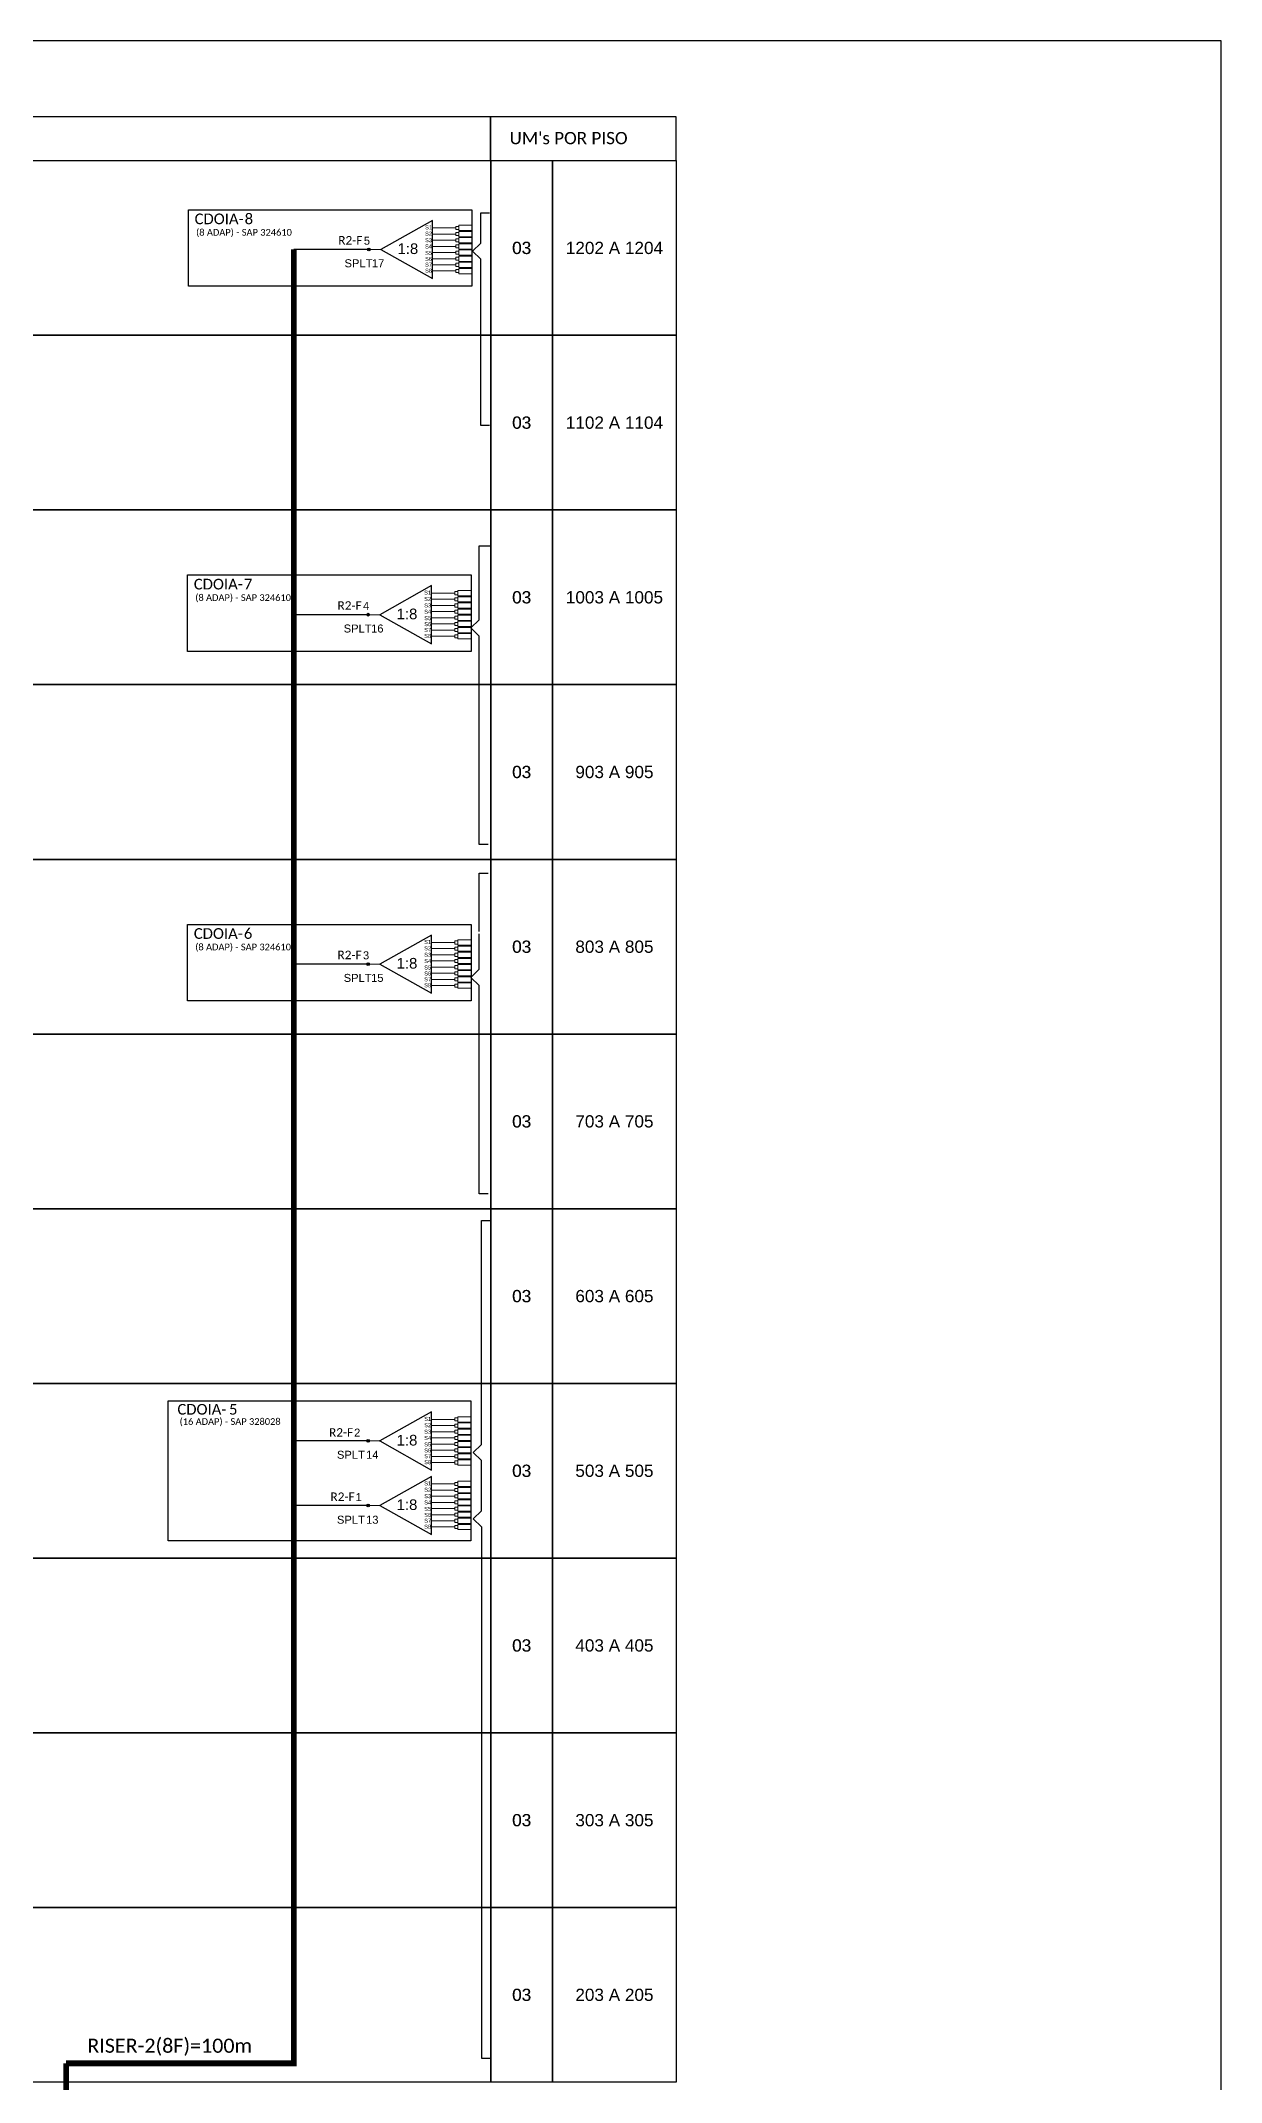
# Model space of a CAD drawing. Extents: x -89 to 1696, y 705 to 1299.
# Drawn here: x 1474.3 to 1695.6, y 916.4 to 1299 of the extents above; entities that cross this region are included whole.
import ezdxf
from ezdxf.enums import TextEntityAlignment as Align

# ---------------------------------------------------------------- set-up
doc = ezdxf.new("R2010")
doc.units = 0
doc.styles.add('ARIAL', font='arial.ttf')
doc.styles.add('WMF-Calibri0', font='calibri.ttf')

# ---------------------------------------------------------------- blocks, each defined once
blk = doc.blocks.new('SPLT_1-8_SC-APC')
at = {"color": 1}
blk.add_lwpolyline([(-7.37, -2.1), (-17.04, -7.55), (-7.37, -13), (-7.37, -2.1)], dxfattribs=at)
at = {"color": 3, "lineweight": 0}
for points in [[(-2.99, -3.51), (-7.37, -3.51)], [(-2.41, -3.02), (-2.41, -4)], [(-2.41, -3.02), (0, -3.02)], [(-7.37, -4.66), (-2.99, -4.66)], [(-7.37, -5.82), (-2.99, -5.82)], [(-7.37, -6.97), (-2.99, -6.97)], [(-2.41, -4), (0, -4)], [(-2.41, -4.17), (-2.41, -5.16)], [(-2.41, -4.17), (0, -4.17)], [(-2.41, -5.16), (0, -5.16)], [(-2.41, -5.32), (-2.41, -6.31)], [(-2.41, -5.32), (0, -5.32)], [(-2.41, -6.31), (0, -6.31)], [(-2.41, -6.48), (-2.41, -7.46)], [(-2.41, -6.48), (0, -6.48)], [(-2.41, -7.46), (0, -7.46)], [(-2.41, -7.63), (-2.41, -8.62)], [(-2.41, -7.63), (0, -7.63)], [(-7.37, -8.12), (-2.99, -8.12)], [(-7.37, -9.28), (-2.99, -9.28)], [(-7.37, -10.43), (-2.99, -10.43)], [(-2.41, -8.62), (0, -8.62)], [(-2.41, -8.78), (-2.41, -9.77)], [(-2.41, -8.78), (0, -8.78)], [(-2.41, -9.77), (0, -9.77)], [(-2.41, -9.94), (-2.41, -10.92)], [(-2.41, -9.94), (0, -9.94)], [(-2.41, -10.92), (0, -10.92)], [(-2.41, -11.09), (-2.41, -12.08)], [(-2.41, -11.09), (0, -11.09)], [(-7.37, -11.58), (-2.99, -11.58)], [(-2.41, -12.08), (0, -12.08)]]:
    blk.add_lwpolyline(points, dxfattribs=at)
for points in [[(-2.99, -3.22), (-2.41, -3.22), (-2.41, -3.8), (-2.99, -3.8)], [(-2.99, -4.38), (-2.41, -4.38), (-2.41, -4.95), (-2.99, -4.95)], [(-2.99, -5.53), (-2.41, -5.53), (-2.41, -6.1), (-2.99, -6.1)], [(-2.99, -6.68), (-2.41, -6.68), (-2.41, -7.26), (-2.99, -7.26)], [(-2.99, -7.84), (-2.41, -7.84), (-2.41, -8.41), (-2.99, -8.41)], [(-2.99, -8.99), (-2.41, -8.99), (-2.41, -9.56), (-2.99, -9.56)], [(-2.99, -10.14), (-2.41, -10.14), (-2.41, -10.72), (-2.99, -10.72)], [(-2.99, -11.3), (-2.41, -11.3), (-2.41, -11.87), (-2.99, -11.87)]]:
    blk.add_lwpolyline(points, close=True, dxfattribs=at)
at = {"color": 1, "lineweight": 0}
blk.add_lwpolyline([(-17.04, -7.55), (-19.26, -7.55)], dxfattribs=at)
at = {"color": 1, "style": 'ARIAL'}
for s, height, p in [('S1', 0.75, (-8.74, -3.78)), ('1:8', 2, (-13.91, -8.4)), ('S2', 0.75, (-8.74, -4.97)), ('S3', 0.75, (-8.74, -6.18)), ('S4', 0.75, (-8.74, -7.36)), ('S5', 0.75, (-8.74, -8.57)), ('S6', 0.75, (-8.74, -9.69)), ('S7', 0.75, (-8.74, -10.78)), ('S8', 0.75, (-8.74, -11.9))]:
    blk.add_text(s, height=height, dxfattribs=at).set_placement(p)

msp = doc.modelspace()

# ---------------------------------------------------------------- hatches: boundary and pattern name
h = msp.add_hatch(color=3)
h.dxf.hatch_style = 1
edge = h.paths.add_edge_path()
edge.add_arc((1535.84, 1259.92), 0.256, 0, 360)
h = msp.add_hatch(color=3)
h.dxf.hatch_style = 1
edge = h.paths.add_edge_path()
edge.add_arc((1535.68, 1191.46), 0.256, 0, 360)
h = msp.add_hatch(color=3)
h.dxf.hatch_style = 1
edge = h.paths.add_edge_path()
edge.add_arc((1535.68, 1125.97), 0.256, 0, 360)
h = msp.add_hatch(color=3)
h.dxf.hatch_style = 1
edge = h.paths.add_edge_path()
edge.add_arc((1535.68, 1036.59), 0.256, 0, 360)
h = msp.add_hatch(color=3)
h.dxf.hatch_style = 1
edge = h.paths.add_edge_path()
edge.add_arc((1535.68, 1024.49), 0.256, 0, 360)

# ---------------------------------------------------------------- linework, layer by layer
for points in [[(857, 705.02), (1695.56, 705.02), (1695.56, 1299.02), (857, 1299.02), (857, 705.02)], [(1325.05, 1276.58), (1593.42, 1276.58), (1593.42, 1284.8), (1325.05, 1284.8), (1325.05, 1284.8), (1325.05, 1280.69)], [(1558.63, 1276.58), (1558.63, 1284.8)], [(1558.66, 1276.58), (1558.66, 1284.8)]]:
    msp.add_lwpolyline(points)
for points in [[(1325.08, 1276.58), (1558.7, 1276.58), (1558.7, 1243.83), (1325.08, 1243.83)], [(1558.7, 1276.58), (1570.27, 1276.58), (1570.27, 1243.83), (1558.7, 1243.83)], [(1570.27, 1276.58), (1593.42, 1276.58), (1593.42, 1243.83), (1570.27, 1243.83)], [(1325.08, 1243.83), (1558.7, 1243.83), (1558.7, 1211.09), (1325.08, 1211.09)], [(1558.7, 1243.83), (1570.27, 1243.83), (1570.27, 1211.09), (1558.7, 1211.09)], [(1570.27, 1243.83), (1593.42, 1243.83), (1593.42, 1211.09), (1570.27, 1211.09)], [(1325.08, 1211.09), (1558.7, 1211.09), (1558.7, 1178.35), (1325.08, 1178.35)], [(1558.7, 1211.09), (1570.27, 1211.09), (1570.27, 1178.35), (1558.7, 1178.35)], [(1570.27, 1211.09), (1593.42, 1211.09), (1593.42, 1178.35), (1570.27, 1178.35)], [(1325.08, 1178.35), (1558.7, 1178.35), (1558.7, 1145.6), (1325.08, 1145.6)], [(1558.7, 1178.35), (1570.27, 1178.35), (1570.27, 1145.6), (1558.7, 1145.6)], [(1570.27, 1178.35), (1593.42, 1178.35), (1593.42, 1145.6), (1570.27, 1145.6)], [(1325.08, 1145.6), (1558.7, 1145.6), (1558.7, 1112.86), (1325.08, 1112.86)], [(1558.7, 1145.6), (1570.27, 1145.6), (1570.27, 1112.86), (1558.7, 1112.86)], [(1570.27, 1145.6), (1593.42, 1145.6), (1593.42, 1112.86), (1570.27, 1112.86)], [(1325.08, 1112.86), (1558.7, 1112.86), (1558.7, 1080.12), (1325.08, 1080.12)], [(1558.7, 1112.86), (1570.27, 1112.86), (1570.27, 1080.12), (1558.7, 1080.12)], [(1570.27, 1112.86), (1593.42, 1112.86), (1593.42, 1080.12), (1570.27, 1080.12)], [(1325.08, 1080.12), (1558.7, 1080.12), (1558.7, 1047.37), (1325.08, 1047.37)], [(1558.7, 1080.12), (1570.27, 1080.12), (1570.27, 1047.37), (1558.7, 1047.37)], [(1570.27, 1080.12), (1593.42, 1080.12), (1593.42, 1047.37), (1570.27, 1047.37)], [(1325.08, 1047.37), (1558.7, 1047.37), (1558.7, 1014.63), (1325.08, 1014.63)], [(1558.7, 1047.37), (1570.27, 1047.37), (1570.27, 1014.63), (1558.7, 1014.63)], [(1570.27, 1047.37), (1593.42, 1047.37), (1593.42, 1014.63), (1570.27, 1014.63)], [(1325.08, 1014.63), (1558.7, 1014.63), (1558.7, 981.88), (1325.08, 981.88)], [(1558.7, 1014.63), (1570.27, 1014.63), (1570.27, 981.88), (1558.7, 981.88)], [(1570.27, 1014.63), (1593.42, 1014.63), (1593.42, 981.88), (1570.27, 981.88)], [(1325.08, 981.88), (1558.7, 981.88), (1558.7, 949.14), (1325.08, 949.14)], [(1558.7, 981.88), (1570.27, 981.88), (1570.27, 949.14), (1558.7, 949.14)], [(1570.27, 981.88), (1593.42, 981.88), (1593.42, 949.14), (1570.27, 949.14)], [(1325.08, 949.14), (1558.7, 949.14), (1558.7, 916.4), (1325.08, 916.4)], [(1558.7, 949.14), (1570.27, 949.14), (1570.27, 916.4), (1558.7, 916.4)], [(1570.27, 949.14), (1593.42, 949.14), (1593.42, 916.4), (1570.27, 916.4)]]:
    msp.add_lwpolyline(points, close=True)
at = {"color": 1}
for points in [[(1502, 1267.37), (1555.13, 1267.37), (1555.13, 1253.05), (1502, 1253.05)], [(1501.84, 1198.91), (1554.97, 1198.91), (1554.97, 1184.59), (1501.84, 1184.59)], [(1501.84, 1133.42), (1554.97, 1133.42), (1554.97, 1119.1), (1501.84, 1119.1)], [(1498.19, 1044.13), (1554.94, 1044.13), (1554.94, 1017.87), (1498.19, 1017.87)]]:
    msp.add_lwpolyline(points, close=True, dxfattribs=at)
at = {"color": 3}
for points in [[(1558.46, 1226.91), (1556.81, 1226.91), (1556.81, 1258.11), (1555.24, 1259.62), (1556.81, 1261.12), (1556.81, 1266.76), (1558.46, 1266.76)], [(1558.16, 1148.4), (1556.5, 1148.4), (1556.5, 1181.8), (1556.5, 1181.8), (1556.5, 1187.46), (1554.94, 1188.97), (1556.5, 1190.48), (1556.5, 1194.21), (1556.51, 1194.21), (1556.5, 1204.34)], [(1556.5, 1132.06), (1556.5, 1143.04), (1558.16, 1143.04)], [(1558.16, 1082.91), (1556.5, 1082.91), (1556.5, 1116.31), (1556.5, 1116.31), (1556.5, 1121.97), (1554.94, 1123.48), (1556.5, 1124.99), (1556.5, 1128.72), (1556.51, 1128.72), (1556.5, 1131.65)], [(1556.94, 1020.5), (1555.37, 1022), (1556.94, 1023.51), (1556.94, 1027.24), (1556.94, 1027.24), (1556.94, 1032.9), (1555.37, 1034.41), (1556.94, 1035.92), (1556.94, 1077.91), (1558.59, 1077.91)], [(1556.94, 1020.5), (1556.94, 920.91), (1558.59, 920.91)]]:
    msp.add_lwpolyline(points, dxfattribs=at)
at = {"color": 6, "const_width": 1.1}
for points in [[(1521.77, 1259.92), (1521.77, 1032.51), (1521.77, 919.91), (1479.09, 919.91)], [(1479.09, 919.91), (1479.09, 907.22)]]:
    msp.add_lwpolyline(points, dxfattribs=at)
at = {"color": 6}
for points in [[(1535.84, 1259.92), (1521.77, 1259.92)], [(1535.68, 1191.46), (1521.62, 1191.46)], [(1535.68, 1125.97), (1521.62, 1125.97)], [(1535.68, 1036.59), (1521.77, 1036.59)], [(1535.68, 1024.49), (1521.77, 1024.49)]]:
    msp.add_lwpolyline(points, dxfattribs=at)
at = {"color": 3, "ltscale": 0.5}
msp.add_lwpolyline([(1556.5, 1204.34), (1558.7, 1204.34)], dxfattribs=at)
at = {"color": 1}
msp.add_lwpolyline([(1554.94, 1020.24), (1554.94, 1020.24), (1554.94, 1017.87), (1498.19, 1017.87), (1498.19, 1044.13), (1501.81, 1044.13)], dxfattribs=at)
at = {"color": 3}
for centre in [(1535.84, 1259.92), (1535.68, 1191.46), (1535.68, 1125.97), (1535.68, 1036.59), (1535.68, 1024.49)]:
    msp.add_circle(centre, 0.256, dxfattribs=at)
msp.add_point((1537.9, 1036.59))

# ---------------------------------------------------------------- block references
for p in [(1555.1, 1267.46), (1554.94, 1199), (1554.94, 1133.52), (1554.94, 1044.13), (1554.94, 1032.04)]:
    msp.add_blockref('SPLT_1-8_SC-APC', p, dxfattribs=at)

# ---------------------------------------------------------------- texts
at = {"style": 'WMF-Calibri0'}
msp.add_text("UM's POR PISO", height=2.3, dxfattribs=at).set_placement((1562.19, 1279.64))
at = {"color": 1, "style": 'WMF-Calibri0'}
for s, p in [('CDOIA-', (1503.17, 1264.65)), ('8', (1512.55, 1264.65)), ('CDOIA-', (1503.02, 1196.19)), ('7', (1512.4, 1196.19)), ('CDOIA-', (1503.02, 1130.7)), ('6', (1512.4, 1130.7)), ('CDOIA-', (1499.94, 1041.52)), ('5', (1509.62, 1041.52))]:
    msp.add_text(s, height=2, dxfattribs=at).set_placement(p)
for s, p in [('(8 ADAP) - SAP 324610', (1512.42, 1262.5)), ('(8 ADAP) - SAP 324610', (1512.26, 1194.04)), ('(8 ADAP) - SAP 324610', (1512.26, 1128.55)), ('(16 ADAP) - SAP 328028', (1509.82, 1039.6))]:
    msp.add_text(s, height=1.25, dxfattribs=at).set_placement(p, align=Align.CENTER)
at = {"color": 6, "style": 'WMF-Calibri0'}
for s, height, p in [('R2-F', 1.6, (1530.09, 1260.84)), ('R2-F', 1.6, (1529.94, 1192.38)), ('R2-F', 1.6, (1529.94, 1126.89)), ('R2-F', 1.6, (1528.36, 1037.38)), ('R2-F', 1.6, (1528.63, 1025.33)), ('RISER-2(8F)=100m', 2.6457, (1483.06, 921.91))]:
    msp.add_text(s, height=height, dxfattribs=at).set_placement(p)
at = {"color": 6, "style": 'ARIAL'}
for s, p in [('5', (1535.46, 1260.81)), ('4', (1535.3, 1192.35)), ('3', (1535.3, 1126.86)), ('2', (1533.64, 1037.4)), ('1', (1533.91, 1025.3))]:
    msp.add_text(s, height=1.5, dxfattribs=at).set_placement(p, align=Align.CENTER)
at = {"style": 'ARIAL'}
for s, p in [('03', (1564.45, 1260.21)), ('03', (1564.49, 1260.21)), ('1202 A 1204', (1581.85, 1260.21)), ('03', (1564.45, 1227.46)), ('03', (1564.49, 1227.46)), ('1102 A 1104', (1581.85, 1227.46)), ('03', (1564.45, 1194.72)), ('03', (1564.49, 1194.72)), ('1003 A 1005', (1581.85, 1194.72)), ('03', (1564.45, 1161.98)), ('03', (1564.49, 1161.98)), ('903 A 905', (1581.85, 1161.98)), ('03', (1564.45, 1129.23)), ('03', (1564.49, 1129.23)), ('803 A 805', (1581.85, 1129.23)), ('03', (1564.45, 1096.49)), ('03', (1564.49, 1096.49)), ('703 A 705', (1581.85, 1096.49)), ('03', (1564.45, 1063.74)), ('03', (1564.49, 1063.74)), ('603 A 605', (1581.85, 1063.74)), ('03', (1564.45, 1031)), ('03', (1564.49, 1031)), ('503 A 505', (1581.85, 1031)), ('03', (1564.45, 998.26)), ('03', (1564.49, 998.26)), ('403 A 405', (1581.85, 998.26)), ('03', (1564.45, 965.51)), ('03', (1564.49, 965.51)), ('303 A 305', (1581.85, 965.51)), ('03', (1564.45, 932.77)), ('03', (1564.49, 932.77)), ('203 A 205', (1581.85, 932.77))]:
    msp.add_text(s, height=2.3, dxfattribs=at).set_placement(p, align=Align.MIDDLE_CENTER)
at = {"color": 7, "style": 'ARIAL'}
for s, p in [('SPLT', (1533.88, 1256.58)), ('17', (1537.55, 1256.58)), ('SPLT', (1533.72, 1188.12)), ('16', (1537.4, 1188.12)), ('SPLT', (1533.72, 1122.63)), ('15', (1537.4, 1122.63)), ('SPLT', (1532.46, 1033.25)), ('14', (1536.46, 1033.25)), ('SPLT', (1532.46, 1021.07)), ('13', (1536.46, 1021.07))]:
    msp.add_text(s, height=1.5, dxfattribs=at).set_placement(p, align=Align.CENTER)

doc.saveas('drawing.dxf')
